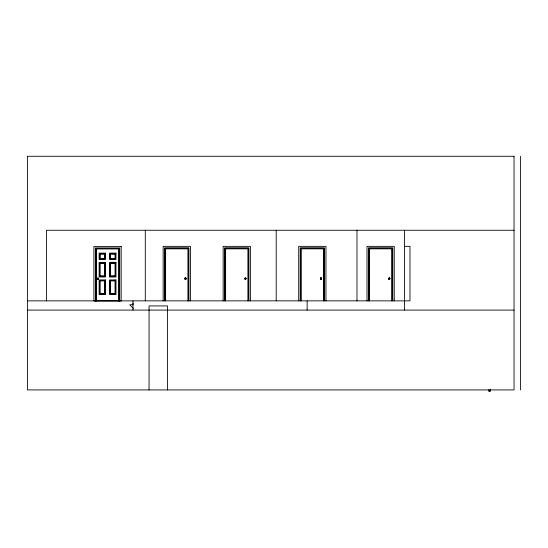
<?xml version="1.0" encoding="UTF-8"?>
<svg xmlns="http://www.w3.org/2000/svg" width="548" height="548" viewBox="0 0 548 548"><rect width="100%" height="100%" fill="white"/><g stroke="black" fill="none" stroke-linecap="round" stroke-linejoin="round"><path stroke-width="0.82" d="M490.433 389.806L489.939 391.067M490.426 390.012L489.878 391.142M97.304 278.507L97.77 279.295L98.387 279.131L98.373 278.22L97.53 278.274M185.875 278.987L186.032 278.411M185.923 279.014L186.025 278.405M489.645 391.471L489.22 391.649L489.111 390.703M489.864 391.21L489.268 391.484M489.624 391.43L489.974 391.108M99.866 258.697L104.702 258.697L104.702 253.868L99.866 253.868L99.866 258.697L104.702 258.697M104.579 258.574L104.702 253.868M104.702 276.144L104.702 263.109L99.866 263.109L99.866 276.144L104.702 276.144L104.702 263.109M110.388 258.697L110.388 253.868L115.224 253.868L115.224 258.697L110.388 258.697L110.388 253.868M115.224 258.697L115.224 253.868M99.866 276.144L99.866 263.109M115.231 276.144L115.231 263.109L110.401 263.109L110.401 276.144L115.231 276.144L115.231 263.109M104.702 293.721L104.702 280.679L99.866 280.679L99.866 293.721L104.702 293.721L104.702 280.679M110.401 276.144L110.401 263.109M99.866 293.721L99.866 280.679M115.231 293.721L115.231 280.679L110.401 280.679L110.401 293.721L115.231 293.721L115.231 280.679M110.401 293.721L110.401 280.679M98.339 279.076L97.749 279.254M185.279 277.898A0.685 0.685 0 0 0 184.971 279.048A0.685 0.685 0 0 0 186.114 278.74A0.685 0.685 0 0 0 185.279 277.898L185.032 279.014M185.936 279.014L185.293 279.138L184.929 278.411M245.593 279.138L246.093 278.726L245.627 277.946L244.84 278.398L245.018 279.014M320.854 279.138L321.662 278.726A0.685 0.685 0 0 0 320.84 277.898L320.594 279.014M320.895 278.007L320.422 278.726M389.162 277.946L388.875 279.014M389.45 279.138L389.95 278.726L389.477 277.946L388.71 278.726L389.491 279.185M514.045 230.249L46.429 230.249L46.429 300.859M404.527 246.353L409.979 246.353L409.979 300.859L27.4 300.859M99.866 253.868L104.579 253.991M110.518 253.991L115.101 253.991M110.518 258.574L115.101 258.574M99.989 263.232L104.579 263.232M110.525 263.232L115.107 263.232M99.989 276.021L104.579 276.021M110.525 276.021L115.107 276.021M99.126 276.514L105.004 276.514L104.949 262.862L99.62 262.862L99.62 276.514M185.293 277.987L185.936 278.11M320.854 277.987L321.498 278.11L321.662 278.726A0.685 0.685 0 0 1 320.532 279.048A0.685 0.685 0 0 1 320.84 277.898M389.47 279.117L388.922 278.966M185.649 279.185L185.025 278.987M245.641 279.185L244.853 278.398M321.21 279.185L320.587 278.987M99.989 280.802L104.579 280.802M110.525 280.802L115.107 280.802M99.989 293.598L104.579 293.598M110.525 293.598L115.107 293.598M27.4 310.086L514.045 310.086M133.328 308.373L129.718 304.763L133.109 304.722L133.102 303.311M97.53 279.076L97.38 278.528M489.117 391.375L488.932 389.792M489.09 390.573L489.042 390.018M520.6 156.276L520.6 389.923M404.527 230.249L404.527 310.086M394.252 300.859L394.252 246.353L366.996 246.353L366.996 300.859M392.765 300.859L392.765 247.84L368.482 247.84L368.482 300.859M392.265 300.859L392.265 248.333L368.975 248.333L368.975 300.859M391.772 300.859L391.772 248.833L369.468 248.833L369.468 300.859M356.981 230.249L356.981 300.859M325.964 300.859L325.964 246.353L298.715 246.353L298.715 300.859M324.478 300.859L324.478 247.84L300.201 247.84L300.201 300.859M323.984 300.859L323.984 248.333L300.694 248.333L300.694 300.859M323.491 300.859L323.491 248.833L301.188 248.833L301.188 300.859M307.133 300.859L307.133 310.086M276.206 230.249L276.206 300.859M250.395 300.859L250.395 246.353L223.139 246.353L223.139 300.859M248.908 300.859L248.908 247.84L224.625 247.84L224.625 300.859M248.415 300.859L248.415 248.333L225.125 248.333L225.125 300.859M247.915 300.859L247.915 248.833L225.618 248.833L225.618 300.859M190.403 300.859L190.403 246.353L163.146 246.353L163.146 300.859M188.916 300.859L188.916 247.84L164.633 247.84L164.633 300.859M188.423 300.859L188.423 248.333L165.133 248.333L165.133 300.859M187.93 300.859L187.93 248.833L165.626 248.833L165.626 300.859M167.448 389.923L167.448 305.928L149.056 305.928L149.056 389.923M145.288 230.249L145.288 300.859M132.945 300.859L132.945 310.086M119.69 300.975L119.69 247.949L95.407 247.949L95.407 300.975M119.197 300.975L119.197 248.45L95.907 248.45L95.907 300.975M118.697 300.975L118.697 248.943L96.4 248.943L96.4 300.975M99.989 253.991L99.989 258.574M514.045 156.276L27.4 156.276L27.4 389.923L514.045 389.923L514.045 156.276M121.177 246.463L93.92 246.463L93.92 300.975L121.177 300.975L121.177 246.463M105.442 253.121L99.126 253.121L99.126 259.437L105.442 259.437L105.442 253.121M115.971 253.121L109.655 253.121L109.655 259.437L115.971 259.437L115.971 253.121M104.949 253.614L99.62 253.614L99.62 258.944L104.949 258.944L104.949 253.614M115.47 253.614L110.141 253.614L110.141 258.944L115.47 258.944L115.47 253.614M105.442 262.362L99.126 262.362L99.126 277.014L105.442 277.014L105.442 262.362M115.971 262.362L109.655 262.362L109.655 277.014L115.971 277.014L115.971 262.362M115.477 262.862L110.148 262.862L110.148 276.514L115.532 276.514L115.477 262.862M105.442 279.932L99.126 279.932L99.126 294.584L105.442 294.584L105.442 279.932M115.971 279.932L109.655 279.932L109.655 294.584L115.971 294.584L115.971 279.932M104.949 280.432L99.62 280.432L99.62 294.091L105.004 294.091L104.949 280.432M115.477 280.432L110.148 280.432L110.148 294.091L115.532 294.091L115.477 280.432M388.813 279.048A0.685 0.685 0 0 0 389.957 278.74A0.685 0.685 0 0 0 389.121 277.898A0.685 0.685 0 0 0 388.813 279.048M244.956 279.048A0.685 0.685 0 0 0 246.107 278.74A0.685 0.685 0 0 0 245.264 277.898A0.685 0.685 0 0 0 244.956 279.048M97.421 279.158A0.685 0.685 0 0 0 98.565 278.85A0.685 0.685 0 0 0 97.729 278.014A0.685 0.685 0 0 0 97.421 279.158"/></g></svg>
